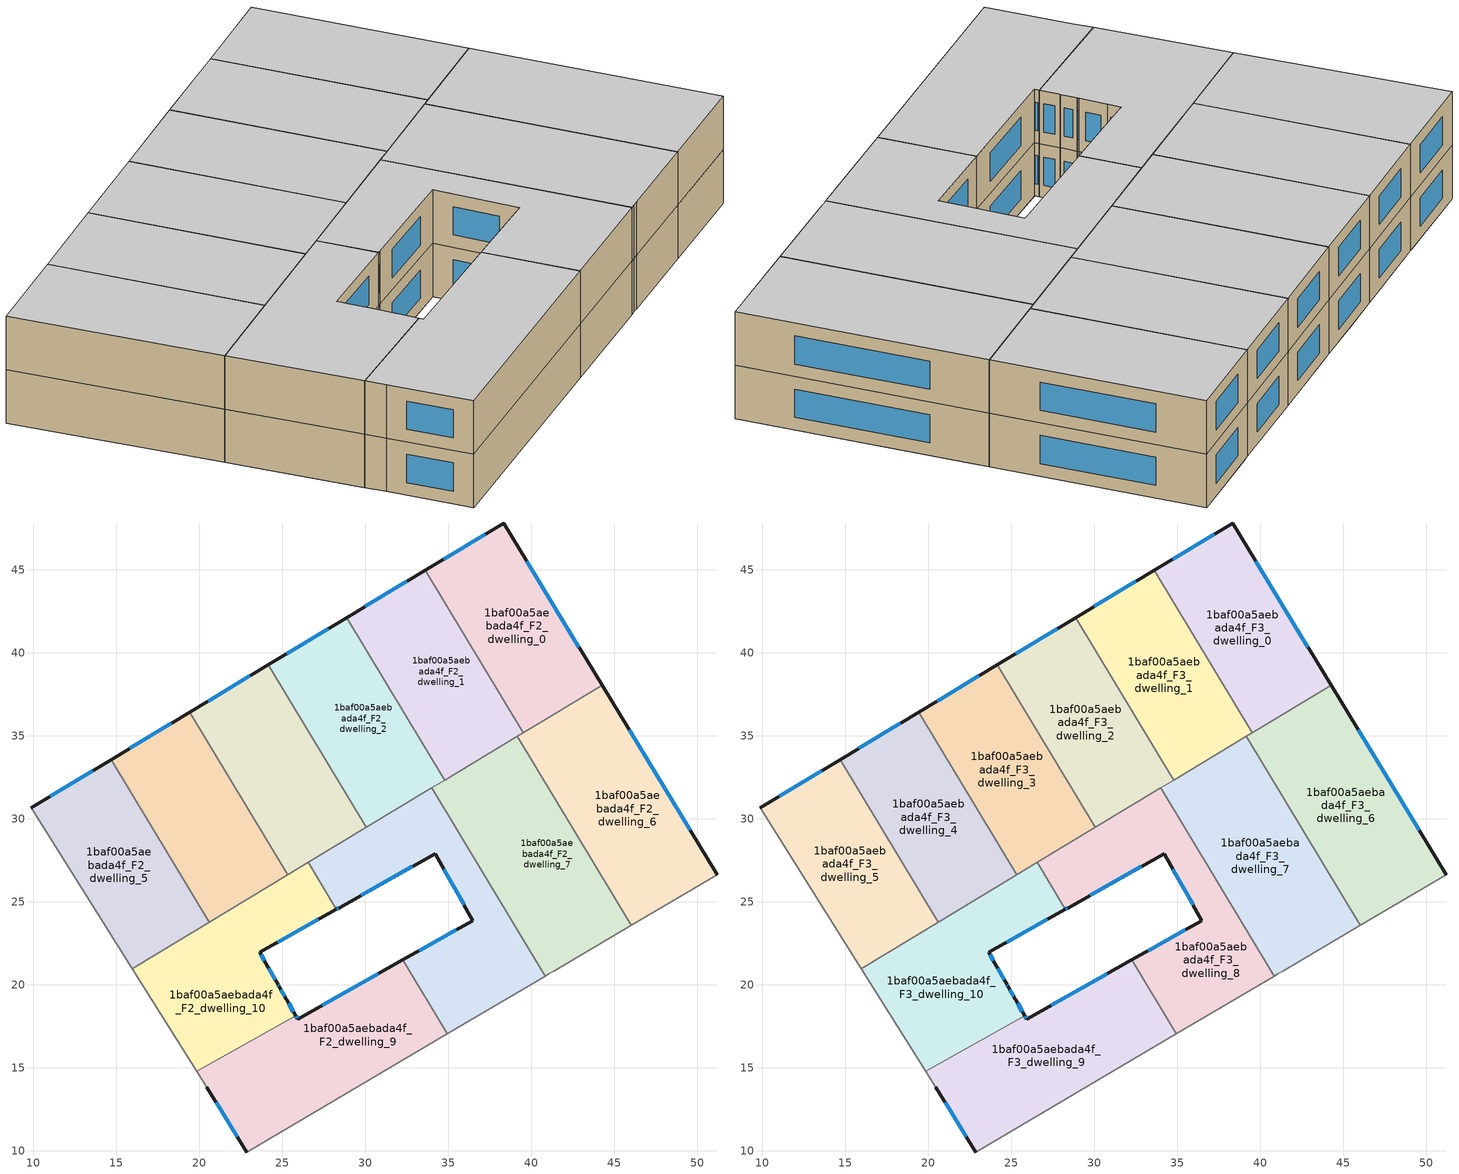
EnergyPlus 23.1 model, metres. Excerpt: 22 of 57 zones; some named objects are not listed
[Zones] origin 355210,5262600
1baf00a5aebada4f_F2_dwelling_0
 floor adiabatic (EU_floor_Construction): 38.34,47.82 44.27,38.04 39.91,35.41 34.01,45.2 z6; 34.01,45.2 39.91,35.41 39.53,35.19 33.63,44.97 z6
 wall outside (EU_wall_Construction): 44.27,38.04 38.34,47.82 33.63,44.97 z6:9
 wall to 1baf00a5aebada4f_F2_dwelling_1 (EU_wall_Construction): 33.63,44.97 39.53,35.19 z6:9
 wall to 1baf00a5aebada4f_F2_dwelling_6 (EU_wall_Construction): 39.53,35.19 44.27,38.04 z6:9
 window (EU_Window_Construction): 37.23,47.15 34.73,45.64 / 42.88,40.34 39.73,45.52 z6.7:8.3
1baf00a5aebada4f_F2_dwelling_1
 floor adiabatic (EU_floor_Construction): 33.63,44.97 39.53,35.19 35.53,32.78 29.63,42.57 z6
 floor to 1baf00a5aebada4f_F1_dwelling_5 (EU_floor_Construction): 29.63,42.57 35.53,32.78 34.8,32.33 28.9,42.12 z6
 wall outside (EU_wall_Construction): 33.63,44.97 28.9,42.12 z6:9
 wall to 1baf00a5aebada4f_F2_dwelling_2 (EU_wall_Construction): 28.9,42.12 34.8,32.33 z6:9
 wall to 1baf00a5aebada4f_F2_dwelling_7 (EU_wall_Construction): 34.8,32.33 39.16,34.97 z6:9
 wall to 1baf00a5aebada4f_F2_dwelling_6 (EU_wall_Construction): 39.16,34.97 39.53,35.19 z6:9
 window (EU_Window_Construction): 32.52,44.3 30.01,42.79 z6.7:8.3
1baf00a5aebada4f_F2_dwelling_10
 floor to 1baf00a5aebada4f_F1_dwelling_10 (EU_floor_Construction): 23.65,21.95 24.8,19.91 24.82,19.88 25.81,18.14 19.85,14.8 16.27,20.51 20.68,23.17 21.98,21.02 z6
 floor to 1baf00a5aebada4f_F1_dwelling_9 (EU_floor_Construction): 23.96,25.8 25.61,23.06 21.98,21.02 20.4,23.65 z6
 floor to 1baf00a5aebada4f_F1_dwelling_11 (EU_floor_Construction): 20.4,23.65 20.68,23.17 16.27,20.51 15.97,20.98 z6
 floor to 1baf00a5aebada4f_F1_dwelling_7 (EU_floor_Construction): 26.57,27.37 28.27,24.55 25.61,23.06 23.96,25.8 z6
 wall outside (EU_wall_Construction): 25.81,18.14 25.26,19.1 25.24,19.13 24.82,19.88 24.8,19.92 24.76,19.99 24.02,21.3 24.01,21.31 23.65,21.95 28.27,24.55 z6:9
 wall to 1baf00a5aebada4f_F2_dwelling_8 (EU_wall_Construction): 28.27,24.55 26.57,27.37 z6:9
 wall to 1baf00a5aebada4f_F2_dwelling_9 (EU_wall_Construction): 19.85,14.8 25.81,18.14 z6:9
 wall adiabatic (EU_wall_Construction): 15.97,20.98 19.85,14.8 z6:9
 wall to 1baf00a5aebada4f_F2_dwelling_4 (EU_wall_Construction): 25.34,26.63 20.61,23.78 z6:9
 wall to 1baf00a5aebada4f_F2_dwelling_5 (EU_wall_Construction): 20.61,23.78 15.97,20.98 z6:9
 wall to 1baf00a5aebada4f_F2_dwelling_3 (EU_wall_Construction): 26.57,27.37 25.34,26.63 z6:9
 window (EU_Window_Construction): 24.73,22.56 27.18,23.94 / 23.92,21.46 23.73,21.8 / 24.58,20.3 24.19,20.99 / 24.79,19.94 24.77,19.98 / 25.14,19.31 24.92,19.71 / 25.68,18.37 25.39,18.87 z6.7:8.3
1baf00a5aebada4f_F2_dwelling_2
 floor to 1baf00a5aebada4f_F1_dwelling_5 (EU_floor_Construction): 28.9,42.12 34.8,32.33 30.87,29.97 24.97,39.75 z6
 floor to 1baf00a5aebada4f_F1_dwelling_6 (EU_floor_Construction): 24.97,39.75 30.87,29.97 30.07,29.48 24.17,39.27 z6
 wall outside (EU_wall_Construction): 28.9,42.12 24.17,39.27 z6:9
 wall to 1baf00a5aebada4f_F2_dwelling_3 (EU_wall_Construction): 24.17,39.27 30.07,29.48 z6:9
 wall to 1baf00a5aebada4f_F2_dwelling_8 (EU_wall_Construction): 30.07,29.48 34.02,31.86 z6:9
 wall to 1baf00a5aebada4f_F2_dwelling_7 (EU_wall_Construction): 34.02,31.87 34.8,32.33 z6:9
 window (EU_Window_Construction): 27.79,41.45 25.28,39.94 z6.7:8.3
1baf00a5aebada4f_F2_dwelling_3
 floor to 1baf00a5aebada4f_F1_dwelling_6 (EU_floor_Construction): 24.17,39.27 30.07,29.48 27.57,27.97 21.67,37.76 z6
 floor to 1baf00a5aebada4f_F1_dwelling_7 (EU_floor_Construction): 21.67,37.76 27.57,27.97 25.34,26.63 19.44,36.42 z6
 wall outside (EU_wall_Construction): 24.17,39.27 19.44,36.42 z6:9
 wall to 1baf00a5aebada4f_F2_dwelling_4 (EU_wall_Construction): 19.44,36.42 25.34,26.63 z6:9
 wall to 1baf00a5aebada4f_F2_dwelling_8 (EU_wall_Construction): 26.57,27.37 30.07,29.48 z6:9
 window (EU_Window_Construction): 23.06,38.6 20.55,37.09 z6.7:8.3
1baf00a5aebada4f_F2_dwelling_4
 floor to 1baf00a5aebada4f_F1_dwelling_9 (EU_floor_Construction): 18.06,35.59 23.96,25.8 20.61,23.78 14.71,33.57 z6
 floor to 1baf00a5aebada4f_F1_dwelling_7 (EU_floor_Construction): 19.44,36.42 25.34,26.63 23.96,25.8 18.06,35.59 z6
 wall outside (EU_wall_Construction): 19.44,36.42 14.71,33.57 z6:9
 wall to 1baf00a5aebada4f_F2_dwelling_5 (EU_wall_Construction): 14.71,33.57 20.61,23.78 z6:9
 window (EU_Window_Construction): 18.33,35.75 15.82,34.24 z6.7:8.3
1baf00a5aebada4f_F2_dwelling_5
 floor to 1baf00a5aebada4f_F1_dwelling_11 (EU_floor_Construction): 14.49,33.44 20.4,23.65 15.97,20.98 9.89,30.66 z6
 floor to 1baf00a5aebada4f_F1_dwelling_9 (EU_floor_Construction): 14.71,33.57 20.61,23.78 20.4,23.65 14.49,33.44 z6
 wall outside (EU_wall_Construction): 14.71,33.57 9.89,30.66 z6:9
 wall adiabatic (EU_wall_Construction): 9.89,30.66 15.97,20.98 z6:9
 window (EU_Window_Construction): 13.58,32.89 11.02,31.35 z6.7:8.3
1baf00a5aebada4f_F2_dwelling_6
 floor to 1baf00a5aebada4f_F1_dwelling_0 (EU_floor_Construction): 44.78,37.2 51.2,26.62 46.78,24.01 40.42,34.56 z6
 floor to 1baf00a5aebada4f_F1_dwelling_2 (EU_floor_Construction): 40.39,34.62 46.78,24.01 46.03,23.57 39.64,34.17 z6
 floor to 1baf00a5aebada4f_F1_dwelling_1 (EU_floor_Construction): 44.27,38.04 44.78,37.2 40.42,34.56 40.39,34.62 39.91,35.41 z6
 floor to 1baf00a5aebada4f_F1_dwelling_3 (EU_floor_Construction): 39.91,35.41 40.39,34.62 39.64,34.17 39.16,34.97 z6
 wall outside (EU_wall_Construction): 51.2,26.62 44.27,38.04 z6:9
 wall adiabatic (EU_wall_Construction): 46.03,23.57 51.2,26.62 z6:9
 wall to 1baf00a5aebada4f_F2_dwelling_7 (EU_wall_Construction): 39.16,34.97 46.03,23.57 z6:9
 window (EU_Window_Construction): 49.57,29.3 45.9,35.36 z6.7:8.3
1baf00a5aebada4f_F2_dwelling_7
 floor to 1baf00a5aebada4f_F1_dwelling_4 (EU_floor_Construction): 35.62,32.63 42.38,21.42 41.3,20.79 41.07,20.65 40.86,20.53 34.11,31.72 z6
 floor to 1baf00a5aebada4f_F1_dwelling_5 (EU_floor_Construction): 35.53,32.78 35.62,32.63 34.11,31.72 34.02,31.87 z6
 floor adiabatic (EU_floor_Construction): 39.16,34.97 46.03,23.57 41.38,20.83 41.3,20.79 42.38,21.42 35.53,32.78 z6
 wall adiabatic (EU_wall_Construction): 40.86,20.53 41.07,20.65 41.38,20.83 46.03,23.57 z6:9
 wall to 1baf00a5aebada4f_F2_dwelling_8 (EU_wall_Construction): 34.02,31.87 40.86,20.53 z6:9
1baf00a5aebada4f_F2_dwelling_8
 floor to 1baf00a5aebada4f_F1_dwelling_4 (EU_floor_Construction): 34.11,31.72 40.86,20.53 37.69,18.66 35.04,23.05 36.49,23.87 34.21,27.89 32.65,27.02 30.96,29.82 z6
 floor to 1baf00a5aebada4f_F1_dwelling_8 (EU_floor_Construction): 35.04,23.05 37.69,18.66 34.95,17.05 32.27,21.49 z6
 floor to 1baf00a5aebada4f_F1_dwelling_6 (EU_floor_Construction): 30.87,29.97 32.65,27.02 29.29,25.12 27.57,27.97 z6
 floor to 1baf00a5aebada4f_F1_dwelling_5 (EU_floor_Construction): 34.02,31.87 34.11,31.72 30.96,29.82 30.87,29.97 z6
 floor to 1baf00a5aebada4f_F1_dwelling_7 (EU_floor_Construction): 27.57,27.97 29.29,25.12 28.27,24.55 26.57,27.37 z6
 wall outside (EU_wall_Construction): 28.27,24.55 28.4,24.62 34.21,27.89 36.49,23.87 32.27,21.49 z6:9
 wall adiabatic (EU_wall_Construction): 34.95,17.05 40.86,20.53 z6:9
 wall to 1baf00a5aebada4f_F2_dwelling_9 (EU_wall_Construction): 32.27,21.49 34.95,17.05 z6:9
 window (EU_Window_Construction): 35.5,23.31 33.26,22.05 / 34.75,26.95 35.96,24.81 / 29.77,25.39 32.85,27.13 / 28.3,24.57 28.37,24.61 z6.7:8.3
1baf00a5aebada4f_F2_dwelling_9
 floor to 1baf00a5aebada4f_F1_dwelling_8 (EU_floor_Construction): 32.27,21.49 34.95,17.05 27.15,12.45 24.38,17.05 z6
 floor to 1baf00a5aebada4f_F1_dwelling_10 (EU_floor_Construction): 25.93,17.93 24.38,17.05 27.15,12.45 22.86,9.93 20.46,13.83 19.85,14.8 25.81,18.14 z6
 wall outside (EU_wall_Construction): 20.46,13.83 22.86,9.93 / 32.27,21.49 25.93,17.93 25.81,18.14 z6:9
 wall adiabatic (EU_wall_Construction): 19.85,14.8 20.46,13.83 / 22.86,9.93 34.95,17.05 z6:9
 window (EU_Window_Construction): 21.02,12.92 22.3,10.84 / 25.9,17.98 25.84,18.09 / 30.79,20.66 27.42,18.76 z6.7:8.3
1baf00a5aebada4f_F3_dwelling_0
 floor to 1baf00a5aebada4f_F2_dwelling_0 (EU_floor_Construction): 38.34,47.82 44.27,38.04 39.53,35.19 33.63,44.97 z9
 wall outside (EU_wall_Construction): 44.27,38.04 38.34,47.82 33.63,44.97 z9:12
 wall to 1baf00a5aebada4f_F3_dwelling_1 (EU_wall_Construction): 33.63,44.97 39.53,35.19 z9:12
 wall to 1baf00a5aebada4f_F3_dwelling_6 (EU_wall_Construction): 39.53,35.19 44.27,38.04 z9:12
 window (EU_Window_Construction): 37.23,47.15 34.73,45.64 / 42.88,40.34 39.73,45.52 z9.7:11.3
 ceiling to 1baf00a5aebada4f_F4_dwelling_0 (EU_floor_Construction): 44.27,38.04 38.34,47.82 33.63,44.97 39.53,35.19 z12
1baf00a5aebada4f_F3_dwelling_1
 floor to 1baf00a5aebada4f_F2_dwelling_1 (EU_floor_Construction): 33.63,44.97 39.53,35.19 34.8,32.33 28.9,42.12 z9
 wall outside (EU_wall_Construction): 33.63,44.97 28.9,42.12 z9:12
 wall to 1baf00a5aebada4f_F3_dwelling_2 (EU_wall_Construction): 28.9,42.12 34.8,32.33 z9:12
 wall to 1baf00a5aebada4f_F3_dwelling_7 (EU_wall_Construction): 34.8,32.33 39.16,34.97 z9:12
 wall to 1baf00a5aebada4f_F3_dwelling_6 (EU_wall_Construction): 39.16,34.97 39.53,35.19 z9:12
 window (EU_Window_Construction): 32.52,44.3 30.01,42.79 z9.7:11.3
 ceiling to 1baf00a5aebada4f_F4_dwelling_1 (EU_floor_Construction): 39.53,35.19 33.63,44.97 28.9,42.12 34.8,32.33 z12
1baf00a5aebada4f_F3_dwelling_10
 floor to 1baf00a5aebada4f_F2_dwelling_10 (EU_floor_Construction): 26.57,27.37 28.27,24.55 23.65,21.95 24.01,21.31 24.02,21.3 24.76,19.99 24.8,19.92 24.82,19.88 25.24,19.13 25.26,19.1 25.81,18.14 19.85,14.8 15.97,20.98 z9
 wall outside (EU_wall_Construction): 25.81,18.14 25.26,19.1 25.24,19.13 24.82,19.88 24.8,19.92 24.76,19.99 24.02,21.3 24.01,21.31 23.65,21.95 28.27,24.55 z9:12
 wall to 1baf00a5aebada4f_F3_dwelling_8 (EU_wall_Construction): 28.27,24.55 26.57,27.37 z9:12
 wall to 1baf00a5aebada4f_F3_dwelling_9 (EU_wall_Construction): 19.85,14.8 25.81,18.14 z9:12
 wall adiabatic (EU_wall_Construction): 15.97,20.98 19.85,14.8 z9:12
 wall to 1baf00a5aebada4f_F3_dwelling_4 (EU_wall_Construction): 25.34,26.63 20.61,23.78 z9:12
 wall to 1baf00a5aebada4f_F3_dwelling_5 (EU_wall_Construction): 20.61,23.78 15.97,20.98 z9:12
 wall to 1baf00a5aebada4f_F3_dwelling_3 (EU_wall_Construction): 26.57,27.37 25.34,26.63 z9:12
 window (EU_Window_Construction): 24.73,22.56 27.18,23.94 / 23.92,21.46 23.73,21.8 / 24.58,20.3 24.19,20.99 / 24.79,19.94 24.77,19.98 / 25.14,19.31 24.92,19.71 / 25.68,18.37 25.39,18.87 z9.7:11.3
 ceiling to 1baf00a5aebada4f_F4_dwelling_10 (EU_floor_Construction): 25.81,18.14 25.26,19.1 25.24,19.13 24.82,19.88 24.8,19.92 24.76,19.99 24.02,21.3 24.01,21.31 23.65,21.95 28.27,24.55 26.57,27.37 15.97,20.98 19.85,14.8 z12
1baf00a5aebada4f_F3_dwelling_2
 floor to 1baf00a5aebada4f_F2_dwelling_2 (EU_floor_Construction): 28.9,42.12 34.8,32.33 30.07,29.48 24.17,39.27 z9
 wall outside (EU_wall_Construction): 28.9,42.12 24.17,39.27 z9:12
 wall to 1baf00a5aebada4f_F3_dwelling_3 (EU_wall_Construction): 24.17,39.27 30.07,29.48 z9:12
 wall to 1baf00a5aebada4f_F3_dwelling_8 (EU_wall_Construction): 30.07,29.48 34.02,31.86 z9:12
 wall to 1baf00a5aebada4f_F3_dwelling_7 (EU_wall_Construction): 34.02,31.87 34.8,32.33 z9:12
 window (EU_Window_Construction): 27.79,41.45 25.28,39.94 z9.7:11.3
 ceiling to 1baf00a5aebada4f_F4_dwelling_2 (EU_floor_Construction): 34.8,32.33 28.9,42.12 24.17,39.27 30.07,29.48 z12
1baf00a5aebada4f_F3_dwelling_3
 floor to 1baf00a5aebada4f_F2_dwelling_3 (EU_floor_Construction): 24.17,39.27 30.07,29.48 25.34,26.63 19.44,36.42 z9
 wall outside (EU_wall_Construction): 24.17,39.27 19.44,36.42 z9:12
 wall to 1baf00a5aebada4f_F3_dwelling_4 (EU_wall_Construction): 19.44,36.42 25.34,26.63 z9:12
 wall to 1baf00a5aebada4f_F3_dwelling_8 (EU_wall_Construction): 26.57,27.37 30.07,29.48 z9:12
 window (EU_Window_Construction): 23.06,38.6 20.55,37.09 z9.7:11.3
 ceiling to 1baf00a5aebada4f_F4_dwelling_3 (EU_floor_Construction): 30.07,29.48 24.17,39.27 19.44,36.42 25.34,26.63 z12
1baf00a5aebada4f_F3_dwelling_4
 floor to 1baf00a5aebada4f_F2_dwelling_4 (EU_floor_Construction): 19.44,36.42 25.34,26.63 20.61,23.78 14.71,33.57 z9
 wall outside (EU_wall_Construction): 19.44,36.42 14.71,33.57 z9:12
 wall to 1baf00a5aebada4f_F3_dwelling_5 (EU_wall_Construction): 14.71,33.57 20.61,23.78 z9:12
 window (EU_Window_Construction): 18.33,35.75 15.82,34.24 z9.7:11.3
 ceiling to 1baf00a5aebada4f_F4_dwelling_4 (EU_floor_Construction): 25.34,26.63 19.44,36.42 14.71,33.57 20.61,23.78 z12
1baf00a5aebada4f_F3_dwelling_5
 floor to 1baf00a5aebada4f_F2_dwelling_5 (EU_floor_Construction): 14.71,33.57 20.61,23.78 15.97,20.98 9.89,30.66 z9
 wall outside (EU_wall_Construction): 14.71,33.57 9.89,30.66 z9:12
 wall adiabatic (EU_wall_Construction): 9.89,30.66 15.97,20.98 z9:12
 window (EU_Window_Construction): 13.58,32.89 11.02,31.35 z9.7:11.3
 ceiling to 1baf00a5aebada4f_F4_dwelling_5 (EU_floor_Construction): 20.61,23.78 14.71,33.57 9.89,30.66 15.97,20.98 z12
1baf00a5aebada4f_F3_dwelling_6
 floor to 1baf00a5aebada4f_F2_dwelling_6 (EU_floor_Construction): 44.27,38.04 51.2,26.62 46.03,23.57 39.16,34.97 z9
 wall outside (EU_wall_Construction): 51.2,26.62 44.27,38.04 z9:12
 wall adiabatic (EU_wall_Construction): 46.03,23.57 51.2,26.62 z9:12
 wall to 1baf00a5aebada4f_F3_dwelling_7 (EU_wall_Construction): 39.16,34.97 46.03,23.57 z9:12
 window (EU_Window_Construction): 49.57,29.3 45.9,35.36 z9.7:11.3
 ceiling to 1baf00a5aebada4f_F4_dwelling_6 (EU_floor_Construction): 51.2,26.62 44.27,38.04 39.16,34.97 46.03,23.57 z12
1baf00a5aebada4f_F3_dwelling_7
 floor to 1baf00a5aebada4f_F2_dwelling_7 (EU_floor_Construction): 39.16,34.97 46.03,23.57 41.38,20.83 41.07,20.65 40.86,20.53 34.02,31.87 z9
 wall adiabatic (EU_wall_Construction): 40.86,20.53 41.07,20.65 41.38,20.83 46.03,23.57 z9:12
 wall to 1baf00a5aebada4f_F3_dwelling_8 (EU_wall_Construction): 34.02,31.87 40.86,20.53 z9:12
 ceiling to 1baf00a5aebada4f_F4_dwelling_7 (EU_floor_Construction): 46.03,23.57 39.16,34.97 34.02,31.87 40.86,20.53 41.07,20.65 41.38,20.83 z12
1baf00a5aebada4f_F3_dwelling_8
 floor to 1baf00a5aebada4f_F2_dwelling_8 (EU_floor_Construction): 34.02,31.87 40.86,20.53 34.95,17.05 32.27,21.49 36.49,23.87 34.21,27.89 28.4,24.62 28.27,24.55 26.57,27.37 z9
 wall outside (EU_wall_Construction): 28.27,24.55 28.4,24.62 34.21,27.89 36.49,23.87 32.27,21.49 z9:12
 wall adiabatic (EU_wall_Construction): 34.95,17.05 40.86,20.53 z9:12
 wall to 1baf00a5aebada4f_F3_dwelling_9 (EU_wall_Construction): 32.27,21.49 34.95,17.05 z9:12
 window (EU_Window_Construction): 35.5,23.31 33.26,22.05 / 34.75,26.95 35.96,24.81 / 29.77,25.39 32.85,27.13 / 28.3,24.57 28.37,24.61 z9.7:11.3
 ceiling to 1baf00a5aebada4f_F4_dwelling_8 (EU_floor_Construction): 40.86,20.53 34.02,31.87 26.57,27.37 28.27,24.55 28.4,24.62 34.21,27.89 36.49,23.87 32.27,21.49 34.95,17.05 z12
1baf00a5aebada4f_F3_dwelling_9
 floor to 1baf00a5aebada4f_F2_dwelling_9 (EU_floor_Construction): 32.27,21.49 34.95,17.05 22.86,9.93 20.46,13.83 19.85,14.8 25.81,18.14 25.93,17.93 z9
 wall outside (EU_wall_Construction): 20.46,13.83 22.86,9.93 / 32.27,21.49 25.93,17.93 25.81,18.14 z9:12
 wall adiabatic (EU_wall_Construction): 19.85,14.8 20.46,13.83 / 22.86,9.93 34.95,17.05 z9:12
 window (EU_Window_Construction): 21.02,12.92 22.3,10.84 / 25.9,17.98 25.84,18.09 / 30.79,20.66 27.42,18.76 z9.7:11.3
 ceiling to 1baf00a5aebada4f_F4_dwelling_9 (EU_floor_Construction): 34.95,17.05 32.27,21.49 25.93,17.93 25.81,18.14 19.85,14.8 20.46,13.83 22.86,9.93 z12
[Building]
EU S2 Campaign: North Axis=0; Terrain=City; Solar Distribution=FullExterior
[Site:Location]
Budapest.Ferenc.Liszt.Intl.AP: Latitude=47.437; Longitude=19.256; Time Zone=1; Elevation=185
[SizingPeriod:WeatherFileDays]
AnnualSizingPeriod: Begin Month=1; Begin Day of Month=1; End Month=12; End Day of Month=31; Day of Week for Start Day=Monday; Use Weather File Daylight Saving Period=No; Use Weather File Rain and Snow Indicators=No
[MATERIAL]
EU_InternalMass_Material: Roughness=MediumRough; Thickness=0.1; Conductivity=1; Density=1800; Specific Heat=900; Thermal Absorptance=0.9; Solar Absorptance=0.7; Visible Absorptance=0.7
[MATERIAL:NOMASS] Roughness=MediumRough; Thermal Absorptance=0.9; Solar Absorptance=0.7; Visible Absorptance=0.7
Name | Thermal Resistance
EU_wall_NoMass | 0.832559
EU_floor_NoMass | 0.872794
[WINDOWMATERIAL:SIMPLEGLAZINGSYSTEM]
EU_Window_SimpleGlazing: UFactor=2.79869; Solar Heat Gain Coefficient=0.75; Visible Transmittance=0.75
[CONSTRUCTION]
EU_wall_Construction: EU_wall_NoMass
EU_floor_Construction: EU_floor_NoMass
EU_Window_Construction: EU_Window_SimpleGlazing
EU_InternalMass_Construction: EU_InternalMass_Material
[ZONE] Type=1; Multiplier=1; Ceiling Height=autocalculate; Floor Area=autocalculate; Part of Total Floor Area=Yes
Name | Volume
1baf00a5aebada4f_F2_dwelling_0; 1baf00a5aebada4f_F3_dwelling_0 | 189.356
1baf00a5aebada4f_F2_dwelling_1; 1baf00a5aebada4f_F3_dwelling_1; 1baf00a5aebada4f_F2_dwelling_2; 1baf00a5aebada4f_F3_dwelling_2 | 189.358
1baf00a5aebada4f_F2_dwelling_10; 1baf00a5aebada4f_F3_dwelling_10 | 206.114
1baf00a5aebada4f_F2_dwelling_3; 1baf00a5aebada4f_F3_dwelling_3 | 189.377
1baf00a5aebada4f_F2_dwelling_4; 1baf00a5aebada4f_F3_dwelling_4 | 189.367
1baf00a5aebada4f_F2_dwelling_5; 1baf00a5aebada4f_F3_dwelling_5 | 189.359
1baf00a5aebada4f_F2_dwelling_6; 1baf00a5aebada4f_F3_dwelling_6 | 239.202
1baf00a5aebada4f_F2_dwelling_7; 1baf00a5aebada4f_F3_dwelling_7 | 239.116
1baf00a5aebada4f_F2_dwelling_8; 1baf00a5aebada4f_F3_dwelling_8 | 221.804
1baf00a5aebada4f_F2_dwelling_9; 1baf00a5aebada4f_F3_dwelling_9 | 229.929
[INTERNALMASS] Construction=EU_InternalMass_Construction
Name | Zone or ZoneList | Surface Area
1baf00a5aebada4f_F2_dwelling_0_EU_InternalMass | 1baf00a5aebada4f_F2_dwelling_0 | 63.1186
1baf00a5aebada4f_F2_dwelling_1_EU_InternalMass | 1baf00a5aebada4f_F2_dwelling_1 | 63.1194
1baf00a5aebada4f_F2_dwelling_2_EU_InternalMass | 1baf00a5aebada4f_F2_dwelling_2 | 63.1194
1baf00a5aebada4f_F2_dwelling_3_EU_InternalMass | 1baf00a5aebada4f_F2_dwelling_3 | 63.1257
1baf00a5aebada4f_F2_dwelling_4_EU_InternalMass | 1baf00a5aebada4f_F2_dwelling_4 | 63.1222
1baf00a5aebada4f_F2_dwelling_5_EU_InternalMass | 1baf00a5aebada4f_F2_dwelling_5 | 63.1197
1baf00a5aebada4f_F2_dwelling_6_EU_InternalMass | 1baf00a5aebada4f_F2_dwelling_6 | 79.7328
1baf00a5aebada4f_F2_dwelling_7_EU_InternalMass | 1baf00a5aebada4f_F2_dwelling_7 | 79.7101
1baf00a5aebada4f_F2_dwelling_8_EU_InternalMass | 1baf00a5aebada4f_F2_dwelling_8 | 73.9345
1baf00a5aebada4f_F2_dwelling_9_EU_InternalMass | 1baf00a5aebada4f_F2_dwelling_9 | 76.6422
1baf00a5aebada4f_F2_dwelling_10_EU_InternalMass | 1baf00a5aebada4f_F2_dwelling_10 | 68.7059
1baf00a5aebada4f_F3_dwelling_0_EU_InternalMass | 1baf00a5aebada4f_F3_dwelling_0 | 63.1186
1baf00a5aebada4f_F3_dwelling_1_EU_InternalMass | 1baf00a5aebada4f_F3_dwelling_1 | 63.1194
1baf00a5aebada4f_F3_dwelling_2_EU_InternalMass | 1baf00a5aebada4f_F3_dwelling_2 | 63.1194
1baf00a5aebada4f_F3_dwelling_3_EU_InternalMass | 1baf00a5aebada4f_F3_dwelling_3 | 63.1257
1baf00a5aebada4f_F3_dwelling_4_EU_InternalMass | 1baf00a5aebada4f_F3_dwelling_4 | 63.1222
1baf00a5aebada4f_F3_dwelling_5_EU_InternalMass | 1baf00a5aebada4f_F3_dwelling_5 | 63.1197
1baf00a5aebada4f_F3_dwelling_6_EU_InternalMass | 1baf00a5aebada4f_F3_dwelling_6 | 79.7328
1baf00a5aebada4f_F3_dwelling_7_EU_InternalMass | 1baf00a5aebada4f_F3_dwelling_7 | 79.7101
1baf00a5aebada4f_F3_dwelling_8_EU_InternalMass | 1baf00a5aebada4f_F3_dwelling_8 | 73.9345
1baf00a5aebada4f_F3_dwelling_9_EU_InternalMass | 1baf00a5aebada4f_F3_dwelling_9 | 76.6422
1baf00a5aebada4f_F3_dwelling_10_EU_InternalMass | 1baf00a5aebada4f_F3_dwelling_10 | 68.7059
[OTHEREQUIPMENT] Fuel Type=Electricity; Design Level Calculation Method=Watts/Area; Power per Zone Floor Area=1; Fraction Latent=0; Fraction Radiant=0; Fraction Lost=0; Carbon Dioxide Generation Rate=0; EndUse Subcategory=EU_Step8_InternalGains
Name | Zone or ZoneList or Space or SpaceList | Schedule
EU_Step8_InternalGain_1baf00a5aebada4f_F2_dwelling_0_f000 | 1baf00a5aebada4f_F2_dwelling_0 | EU_Step8_GainSchedule_1baf00a5aebada4f_F2_dwelling_0_f000
EU_Step8_InternalGain_1baf00a5aebada4f_F2_dwelling_1_f000 | 1baf00a5aebada4f_F2_dwelling_1 | EU_Step8_GainSchedule_1baf00a5aebada4f_F2_dwelling_1_f000
EU_Step8_InternalGain_1baf00a5aebada4f_F2_dwelling_2_f000 | 1baf00a5aebada4f_F2_dwelling_2 | EU_Step8_GainSchedule_1baf00a5aebada4f_F2_dwelling_2_f000
EU_Step8_InternalGain_1baf00a5aebada4f_F2_dwelling_3_f000 | 1baf00a5aebada4f_F2_dwelling_3 | EU_Step8_GainSchedule_1baf00a5aebada4f_F2_dwelling_3_f000
EU_Step8_InternalGain_1baf00a5aebada4f_F2_dwelling_4_f000 | 1baf00a5aebada4f_F2_dwelling_4 | EU_Step8_GainSchedule_1baf00a5aebada4f_F2_dwelling_4_f000
EU_Step8_InternalGain_1baf00a5aebada4f_F2_dwelling_5_f000 | 1baf00a5aebada4f_F2_dwelling_5 | EU_Step8_GainSchedule_1baf00a5aebada4f_F2_dwelling_5_f000
EU_Step8_InternalGain_1baf00a5aebada4f_F2_dwelling_6_f000 | 1baf00a5aebada4f_F2_dwelling_6 | EU_Step8_GainSchedule_1baf00a5aebada4f_F2_dwelling_6_f000
EU_Step8_InternalGain_1baf00a5aebada4f_F2_dwelling_7_f000 | 1baf00a5aebada4f_F2_dwelling_7 | EU_Step8_GainSchedule_1baf00a5aebada4f_F2_dwelling_7_f000
EU_Step8_InternalGain_1baf00a5aebada4f_F2_dwelling_8_f000 | 1baf00a5aebada4f_F2_dwelling_8 | EU_Step8_GainSchedule_1baf00a5aebada4f_F2_dwelling_8_f000
EU_Step8_InternalGain_1baf00a5aebada4f_F2_dwelling_9_f000 | 1baf00a5aebada4f_F2_dwelling_9 | EU_Step8_GainSchedule_1baf00a5aebada4f_F2_dwelling_9_f000
EU_Step8_InternalGain_1baf00a5aebada4f_F2_dwelling_10_f000 | 1baf00a5aebada4f_F2_dwelling_10 | EU_Step8_GainSchedule_1baf00a5aebada4f_F2_dwelling_10_f000
EU_Step8_InternalGain_1baf00a5aebada4f_F3_dwelling_0_f000 | 1baf00a5aebada4f_F3_dwelling_0 | EU_Step8_GainSchedule_1baf00a5aebada4f_F3_dwelling_0_f000
EU_Step8_InternalGain_1baf00a5aebada4f_F3_dwelling_1_f000 | 1baf00a5aebada4f_F3_dwelling_1 | EU_Step8_GainSchedule_1baf00a5aebada4f_F3_dwelling_1_f000
EU_Step8_InternalGain_1baf00a5aebada4f_F3_dwelling_2_f000 | 1baf00a5aebada4f_F3_dwelling_2 | EU_Step8_GainSchedule_1baf00a5aebada4f_F3_dwelling_2_f000
EU_Step8_InternalGain_1baf00a5aebada4f_F3_dwelling_3_f000 | 1baf00a5aebada4f_F3_dwelling_3 | EU_Step8_GainSchedule_1baf00a5aebada4f_F3_dwelling_3_f000
EU_Step8_InternalGain_1baf00a5aebada4f_F3_dwelling_4_f000 | 1baf00a5aebada4f_F3_dwelling_4 | EU_Step8_GainSchedule_1baf00a5aebada4f_F3_dwelling_4_f000
EU_Step8_InternalGain_1baf00a5aebada4f_F3_dwelling_5_f000 | 1baf00a5aebada4f_F3_dwelling_5 | EU_Step8_GainSchedule_1baf00a5aebada4f_F3_dwelling_5_f000
EU_Step8_InternalGain_1baf00a5aebada4f_F3_dwelling_6_f000 | 1baf00a5aebada4f_F3_dwelling_6 | EU_Step8_GainSchedule_1baf00a5aebada4f_F3_dwelling_6_f000
EU_Step8_InternalGain_1baf00a5aebada4f_F3_dwelling_7_f000 | 1baf00a5aebada4f_F3_dwelling_7 | EU_Step8_GainSchedule_1baf00a5aebada4f_F3_dwelling_7_f000
EU_Step8_InternalGain_1baf00a5aebada4f_F3_dwelling_8_f000 | 1baf00a5aebada4f_F3_dwelling_8 | EU_Step8_GainSchedule_1baf00a5aebada4f_F3_dwelling_8_f000
EU_Step8_InternalGain_1baf00a5aebada4f_F3_dwelling_9_f000 | 1baf00a5aebada4f_F3_dwelling_9 | EU_Step8_GainSchedule_1baf00a5aebada4f_F3_dwelling_9_f000
EU_Step8_InternalGain_1baf00a5aebada4f_F3_dwelling_10_f000 | 1baf00a5aebada4f_F3_dwelling_10 | EU_Step8_GainSchedule_1baf00a5aebada4f_F3_dwelling_10_f000
[ZONEVENTILATION:DESIGNFLOWRATE] Schedule=EU_AlwaysOn; Design Flow Rate Calculation Method=AirChanges/Hour; Air Changes per Hour=0.475469; Ventilation Type=Natural; Fan Pressure Rise=0; Fan Total Efficiency=1; Constant Term Coefficient=1; Temperature Term Coefficient=0; Velocity Term Coefficient=0; Velocity Squared Term Coefficient=0; Minimum Indoor Temperature=-100; Maximum Indoor Temperature=100; Delta Temperature=-100; Minimum Outdoor Temperature=-100; Maximum Outdoor Temperature=100; Maximum Wind Speed=40
Name | Zone or ZoneList or Space or SpaceList
EU_ConstantAir_1baf00a5aebada4f_F2_dwelling_0 | 1baf00a5aebada4f_F2_dwelling_0
EU_ConstantAir_1baf00a5aebada4f_F2_dwelling_1 | 1baf00a5aebada4f_F2_dwelling_1
EU_ConstantAir_1baf00a5aebada4f_F2_dwelling_2 | 1baf00a5aebada4f_F2_dwelling_2
EU_ConstantAir_1baf00a5aebada4f_F2_dwelling_3 | 1baf00a5aebada4f_F2_dwelling_3
EU_ConstantAir_1baf00a5aebada4f_F2_dwelling_4 | 1baf00a5aebada4f_F2_dwelling_4
EU_ConstantAir_1baf00a5aebada4f_F2_dwelling_5 | 1baf00a5aebada4f_F2_dwelling_5
EU_ConstantAir_1baf00a5aebada4f_F2_dwelling_6 | 1baf00a5aebada4f_F2_dwelling_6
EU_ConstantAir_1baf00a5aebada4f_F2_dwelling_7 | 1baf00a5aebada4f_F2_dwelling_7
EU_ConstantAir_1baf00a5aebada4f_F2_dwelling_8 | 1baf00a5aebada4f_F2_dwelling_8
EU_ConstantAir_1baf00a5aebada4f_F2_dwelling_9 | 1baf00a5aebada4f_F2_dwelling_9
EU_ConstantAir_1baf00a5aebada4f_F2_dwelling_10 | 1baf00a5aebada4f_F2_dwelling_10
EU_ConstantAir_1baf00a5aebada4f_F3_dwelling_0 | 1baf00a5aebada4f_F3_dwelling_0
EU_ConstantAir_1baf00a5aebada4f_F3_dwelling_1 | 1baf00a5aebada4f_F3_dwelling_1
EU_ConstantAir_1baf00a5aebada4f_F3_dwelling_2 | 1baf00a5aebada4f_F3_dwelling_2
EU_ConstantAir_1baf00a5aebada4f_F3_dwelling_3 | 1baf00a5aebada4f_F3_dwelling_3
EU_ConstantAir_1baf00a5aebada4f_F3_dwelling_4 | 1baf00a5aebada4f_F3_dwelling_4
EU_ConstantAir_1baf00a5aebada4f_F3_dwelling_5 | 1baf00a5aebada4f_F3_dwelling_5
EU_ConstantAir_1baf00a5aebada4f_F3_dwelling_6 | 1baf00a5aebada4f_F3_dwelling_6
EU_ConstantAir_1baf00a5aebada4f_F3_dwelling_7 | 1baf00a5aebada4f_F3_dwelling_7
EU_ConstantAir_1baf00a5aebada4f_F3_dwelling_8 | 1baf00a5aebada4f_F3_dwelling_8
EU_ConstantAir_1baf00a5aebada4f_F3_dwelling_9 | 1baf00a5aebada4f_F3_dwelling_9
EU_ConstantAir_1baf00a5aebada4f_F3_dwelling_10 | 1baf00a5aebada4f_F3_dwelling_10
[HVACTEMPLATE:ZONE:IDEALLOADSAIRSYSTEM] System Availability Schedule=EU_AlwaysOn; Maximum Heating Supply Air Temperature=50; Minimum Cooling Supply Air Temperature=13; Maximum Heating Supply Air Humidity Ratio=0.0156; Minimum Cooling Supply Air Humidity Ratio=0.0077; Heating Limit=NoLimit; Cooling Limit=NoLimit; Heating Availability Schedule=EU_AlwaysOn; Cooling Availability Schedule=EU_CoolingOff; Dehumidification Control Type=ConstantSensibleHeatRatio; Cooling Sensible Heat Ratio=0.7; Dehumidification Setpoint=60; Humidification Control Type=None; Humidification Setpoint=30; Outdoor Air Method=None; Outdoor Air Flow Rate per Person=0.00944; Outdoor Air Flow Rate per Zone Floor Area=0; Outdoor Air Flow Rate per Zone=0; Demand Controlled Ventilation Type=None; Outdoor Air Economizer Type=NoEconomizer; Heat Recovery Type=None; Sensible Heat Recovery Effectiveness=0.7; Latent Heat Recovery Effectiveness=0.65
Name | Template Thermostat
1baf00a5aebada4f_F2_dwelling_0 | EU_HeatOnly_1baf00a5aebada4f_F2_dwelling_0
1baf00a5aebada4f_F2_dwelling_1 | EU_HeatOnly_1baf00a5aebada4f_F2_dwelling_1
1baf00a5aebada4f_F2_dwelling_2 | EU_HeatOnly_1baf00a5aebada4f_F2_dwelling_2
1baf00a5aebada4f_F2_dwelling_3 | EU_HeatOnly_1baf00a5aebada4f_F2_dwelling_3
1baf00a5aebada4f_F2_dwelling_4 | EU_HeatOnly_1baf00a5aebada4f_F2_dwelling_4
1baf00a5aebada4f_F2_dwelling_5 | EU_HeatOnly_1baf00a5aebada4f_F2_dwelling_5
1baf00a5aebada4f_F2_dwelling_6 | EU_HeatOnly_1baf00a5aebada4f_F2_dwelling_6
1baf00a5aebada4f_F2_dwelling_7 | EU_HeatOnly_1baf00a5aebada4f_F2_dwelling_7
1baf00a5aebada4f_F2_dwelling_8 | EU_HeatOnly_1baf00a5aebada4f_F2_dwelling_8
1baf00a5aebada4f_F2_dwelling_9 | EU_HeatOnly_1baf00a5aebada4f_F2_dwelling_9
1baf00a5aebada4f_F2_dwelling_10 | EU_HeatOnly_1baf00a5aebada4f_F2_dwelling_10
1baf00a5aebada4f_F3_dwelling_0 | EU_HeatOnly_1baf00a5aebada4f_F3_dwelling_0
1baf00a5aebada4f_F3_dwelling_1 | EU_HeatOnly_1baf00a5aebada4f_F3_dwelling_1
1baf00a5aebada4f_F3_dwelling_2 | EU_HeatOnly_1baf00a5aebada4f_F3_dwelling_2
1baf00a5aebada4f_F3_dwelling_3 | EU_HeatOnly_1baf00a5aebada4f_F3_dwelling_3
1baf00a5aebada4f_F3_dwelling_4 | EU_HeatOnly_1baf00a5aebada4f_F3_dwelling_4
1baf00a5aebada4f_F3_dwelling_5 | EU_HeatOnly_1baf00a5aebada4f_F3_dwelling_5
1baf00a5aebada4f_F3_dwelling_6 | EU_HeatOnly_1baf00a5aebada4f_F3_dwelling_6
1baf00a5aebada4f_F3_dwelling_7 | EU_HeatOnly_1baf00a5aebada4f_F3_dwelling_7
1baf00a5aebada4f_F3_dwelling_8 | EU_HeatOnly_1baf00a5aebada4f_F3_dwelling_8
1baf00a5aebada4f_F3_dwelling_9 | EU_HeatOnly_1baf00a5aebada4f_F3_dwelling_9
1baf00a5aebada4f_F3_dwelling_10 | EU_HeatOnly_1baf00a5aebada4f_F3_dwelling_10
[SIZING:ZONE] Zone Cooling Design Supply Air Temperature Input Method=SupplyAirTemperature; Zone Cooling Design Supply Air Temperature=13; Zone Heating Design Supply Air Temperature Input Method=SupplyAirTemperature; Zone Heating Design Supply Air Temperature=50; Zone Cooling Design Supply Air Humidity Ratio=0.008; Zone Heating Design Supply Air Humidity Ratio=0.008; Cooling Design Air Flow Method=DesignDay; Cooling Design Air Flow Rate=0; Cooling Minimum Air Flow per Zone Floor Area=0.000762; Cooling Minimum Air Flow=0; Cooling Minimum Air Flow Fraction=0.2; Heating Design Air Flow Method=DesignDay; Heating Design Air Flow Rate=0; Heating Maximum Air Flow per Zone Floor Area=0.002032; Heating Maximum Air Flow=0.141576; Heating Maximum Air Flow Fraction=0.3; Account for Dedicated Outdoor Air System=No; Dedicated Outdoor Air System Control Strategy=NeutralSupplyAir; Dedicated Outdoor Air Low Setpoint Temperature for Design=autosize; Dedicated Outdoor Air High Setpoint Temperature for Design=autosize; Zone Load Sizing Method=Sensible Load Only No Latent Load; Zone Latent Cooling Design Supply Air Humidity Ratio Input Method=HumidityRatioDifference; Zone Cooling Design Supply Air Humidity Ratio Difference=0.005; Zone Latent Heating Design Supply Air Humidity Ratio Input Method=HumidityRatioDifference; Zone Humidification Design Supply Air Humidity Ratio Difference=0.005
1baf00a5aebada4f_F2_dwelling_0; 1baf00a5aebada4f_F2_dwelling_1; 1baf00a5aebada4f_F2_dwelling_2; 1baf00a5aebada4f_F2_dwelling_3; 1baf00a5aebada4f_F2_dwelling_4; 1baf00a5aebada4f_F2_dwelling_5; 1baf00a5aebada4f_F2_dwelling_6; 1baf00a5aebada4f_F2_dwelling_7; 1baf00a5aebada4f_F2_dwelling_8; 1baf00a5aebada4f_F2_dwelling_9; 1baf00a5aebada4f_F2_dwelling_10; 1baf00a5aebada4f_F3_dwelling_0; 1baf00a5aebada4f_F3_dwelling_1; 1baf00a5aebada4f_F3_dwelling_2; 1baf00a5aebada4f_F3_dwelling_3; 1baf00a5aebada4f_F3_dwelling_4; 1baf00a5aebada4f_F3_dwelling_5; 1baf00a5aebada4f_F3_dwelling_6; 1baf00a5aebada4f_F3_dwelling_7; 1baf00a5aebada4f_F3_dwelling_8; 1baf00a5aebada4f_F3_dwelling_9; 1baf00a5aebada4f_F3_dwelling_10
[SCHEDULE:CONSTANT]
Name | Hourly Value
EU_AlwaysOn | 1
EU_CoolingOff | 0
[SCHEDULE:FILE] Column Number=1; Rows to Skip at Top=0; Number of Hours of Data=8760; Column Separator=Comma; Interpolate to Timestep=No; Minutes per Item=60; Adjust Schedule for Daylight Savings=Yes
Name | File
EU_Step8_GainSchedule_1baf00a5aebada4f_F2_dwelling_0_f000 | ../../schedules/1baf00a5aebada4f/1baf00a5aebada4f_F2_dwelling_0_f000_gain.csv
EU_Step8_GainSchedule_1baf00a5aebada4f_F2_dwelling_1_f000 | ../../schedules/1baf00a5aebada4f/1baf00a5aebada4f_F2_dwelling_1_f000_gain.csv
EU_Step8_GainSchedule_1baf00a5aebada4f_F2_dwelling_2_f000 | ../../schedules/1baf00a5aebada4f/1baf00a5aebada4f_F2_dwelling_2_f000_gain.csv
EU_Step8_GainSchedule_1baf00a5aebada4f_F2_dwelling_3_f000 | ../../schedules/1baf00a5aebada4f/1baf00a5aebada4f_F2_dwelling_3_f000_gain.csv
EU_Step8_GainSchedule_1baf00a5aebada4f_F2_dwelling_4_f000 | ../../schedules/1baf00a5aebada4f/1baf00a5aebada4f_F2_dwelling_4_f000_gain.csv
EU_Step8_GainSchedule_1baf00a5aebada4f_F2_dwelling_5_f000 | ../../schedules/1baf00a5aebada4f/1baf00a5aebada4f_F2_dwelling_5_f000_gain.csv
EU_Step8_GainSchedule_1baf00a5aebada4f_F2_dwelling_6_f000 | ../../schedules/1baf00a5aebada4f/1baf00a5aebada4f_F2_dwelling_6_f000_gain.csv
EU_Step8_GainSchedule_1baf00a5aebada4f_F2_dwelling_7_f000 | ../../schedules/1baf00a5aebada4f/1baf00a5aebada4f_F2_dwelling_7_f000_gain.csv
EU_Step8_GainSchedule_1baf00a5aebada4f_F2_dwelling_8_f000 | ../../schedules/1baf00a5aebada4f/1baf00a5aebada4f_F2_dwelling_8_f000_gain.csv
EU_Step8_GainSchedule_1baf00a5aebada4f_F2_dwelling_9_f000 | ../../schedules/1baf00a5aebada4f/1baf00a5aebada4f_F2_dwelling_9_f000_gain.csv
EU_Step8_GainSchedule_1baf00a5aebada4f_F2_dwelling_10_f000 | ../../schedules/1baf00a5aebada4f/1baf00a5aebada4f_F2_dwelling_10_f000_gain.csv
EU_Step8_GainSchedule_1baf00a5aebada4f_F3_dwelling_0_f000 | ../../schedules/1baf00a5aebada4f/1baf00a5aebada4f_F3_dwelling_0_f000_gain.csv
EU_Step8_GainSchedule_1baf00a5aebada4f_F3_dwelling_1_f000 | ../../schedules/1baf00a5aebada4f/1baf00a5aebada4f_F3_dwelling_1_f000_gain.csv
EU_Step8_GainSchedule_1baf00a5aebada4f_F3_dwelling_2_f000 | ../../schedules/1baf00a5aebada4f/1baf00a5aebada4f_F3_dwelling_2_f000_gain.csv
EU_Step8_GainSchedule_1baf00a5aebada4f_F3_dwelling_3_f000 | ../../schedules/1baf00a5aebada4f/1baf00a5aebada4f_F3_dwelling_3_f000_gain.csv
EU_Step8_GainSchedule_1baf00a5aebada4f_F3_dwelling_4_f000 | ../../schedules/1baf00a5aebada4f/1baf00a5aebada4f_F3_dwelling_4_f000_gain.csv
EU_Step8_GainSchedule_1baf00a5aebada4f_F3_dwelling_5_f000 | ../../schedules/1baf00a5aebada4f/1baf00a5aebada4f_F3_dwelling_5_f000_gain.csv
EU_Step8_GainSchedule_1baf00a5aebada4f_F3_dwelling_6_f000 | ../../schedules/1baf00a5aebada4f/1baf00a5aebada4f_F3_dwelling_6_f000_gain.csv
EU_Step8_GainSchedule_1baf00a5aebada4f_F3_dwelling_7_f000 | ../../schedules/1baf00a5aebada4f/1baf00a5aebada4f_F3_dwelling_7_f000_gain.csv
EU_Step8_GainSchedule_1baf00a5aebada4f_F3_dwelling_8_f000 | ../../schedules/1baf00a5aebada4f/1baf00a5aebada4f_F3_dwelling_8_f000_gain.csv
EU_Step8_GainSchedule_1baf00a5aebada4f_F3_dwelling_9_f000 | ../../schedules/1baf00a5aebada4f/1baf00a5aebada4f_F3_dwelling_9_f000_gain.csv
EU_Step8_GainSchedule_1baf00a5aebada4f_F3_dwelling_10_f000 | ../../schedules/1baf00a5aebada4f/1baf00a5aebada4f_F3_dwelling_10_f000_gain.csv
